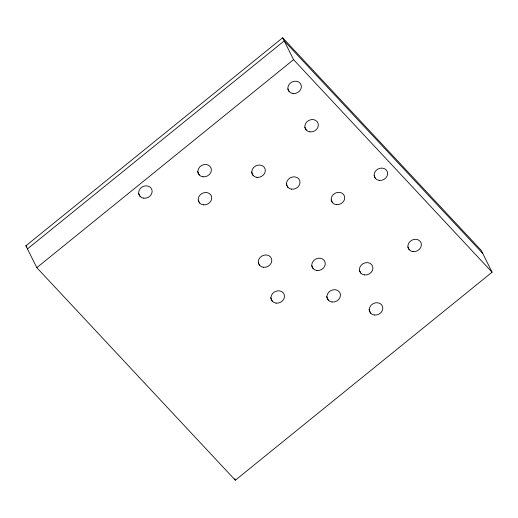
<?xml version="1.0" encoding="UTF-8"?>
<svg xmlns="http://www.w3.org/2000/svg" width="518" height="518" viewBox="0 0 518 518"><rect width="100%" height="100%" fill="white"/><g stroke="black" fill="none" stroke-linecap="round" stroke-linejoin="round"><path stroke-width="0.78" d="M25.9 245.791L282.666 37.782L481.196 250.343L492.1 272.209L235.334 480.218L36.804 267.657L25.9 245.791L26.936 246.898M27.46 248.912L284.22 40.903L482.757 253.47M36.804 267.657L293.564 59.648L282.666 37.782M293.564 59.648L492.1 272.209M374.1 175.719L375.537 178.606M407.847 246.924L409.285 249.805M287.833 88.831L289.271 91.712M304.811 127.169L306.248 130.057M331.177 199.954L332.614 202.836M359.388 270.247L360.826 273.128M368.913 309.628L370.707 313.235M286.117 183.748L287.911 187.348M311.745 265.805L313.183 268.687M326.547 296.6L328.341 300.2M251.411 171.957L253.211 175.557M258.268 262.581L259.706 265.469M270.577 297.721L272.371 301.321M197.481 171.38L199.275 174.987M198.187 200.142L199.624 203.024M138.617 193.492L140.054 196.374M234.615 478.774L235.334 480.218M143.777 198.187A6.941 5.996 -26.5 0 0 151.897 189.64A6.941 5.996 -26.5 0 0 140.527 188.293A6.941 5.996 -26.5 0 0 143.777 198.187M276.1 303.134A6.941 5.996 -26.5 0 0 284.22 294.587A6.941 5.996 -26.5 0 0 272.85 293.24A6.941 5.996 -26.5 0 0 276.1 303.134M203.354 204.837A6.941 5.996 -26.5 0 0 211.474 196.29A6.941 5.996 -26.5 0 0 200.103 194.943A6.941 5.996 -26.5 0 0 203.354 204.837M263.429 267.282A6.941 5.996 -26.5 0 0 271.549 258.735A6.941 5.996 -26.5 0 0 260.178 257.388A6.941 5.996 -26.5 0 0 263.429 267.282M203.004 176.8A6.941 5.996 -26.5 0 0 211.124 168.253A6.941 5.996 -26.5 0 0 199.754 166.906A6.941 5.996 -26.5 0 0 203.004 176.8M332.07 302.013A6.941 5.996 -26.5 0 0 340.19 293.466A6.941 5.996 -26.5 0 0 328.82 292.12A6.941 5.996 -26.5 0 0 332.07 302.013M316.912 270.5A6.941 5.996 -26.5 0 0 325.032 261.953A6.941 5.996 -26.5 0 0 313.662 260.606A6.941 5.996 -26.5 0 0 316.912 270.5M374.436 315.048A6.941 5.996 -26.5 0 0 382.556 306.501A6.941 5.996 -26.5 0 0 371.186 305.154A6.941 5.996 -26.5 0 0 374.436 315.048M256.934 177.376A6.941 5.996 -26.5 0 0 265.054 168.829A6.941 5.996 -26.5 0 0 253.684 167.476A6.941 5.996 -26.5 0 0 256.934 177.376M364.549 274.941A6.941 5.996 -26.5 0 0 372.669 266.401A6.941 5.996 -26.5 0 0 361.299 265.048A6.941 5.996 -26.5 0 0 364.549 274.941M291.64 189.161A6.941 5.996 -26.5 0 0 299.76 180.614A6.941 5.996 -26.5 0 0 288.39 179.267A6.941 5.996 -26.5 0 0 291.64 189.161M336.344 204.655A6.941 5.996 -26.5 0 0 344.457 196.108A6.941 5.996 -26.5 0 0 333.087 194.755A6.941 5.996 -26.5 0 0 336.344 204.655M413.014 251.619A6.941 5.996 -26.5 0 0 421.134 243.078A6.941 5.996 -26.5 0 0 409.764 241.725A6.941 5.996 -26.5 0 0 413.014 251.619M309.971 131.87A6.941 5.996 -26.5 0 0 318.091 123.323A6.941 5.996 -26.5 0 0 306.721 121.976A6.941 5.996 -26.5 0 0 309.971 131.87M293 93.525A6.941 5.996 -26.5 0 0 301.12 84.978A6.941 5.996 -26.5 0 0 289.75 83.631A6.941 5.996 -26.5 0 0 293 93.525M379.267 180.419A6.941 5.996 -26.5 0 0 387.38 171.872A6.941 5.996 -26.5 0 0 376.016 170.526A6.941 5.996 -26.5 0 0 379.267 180.419"/></g></svg>
